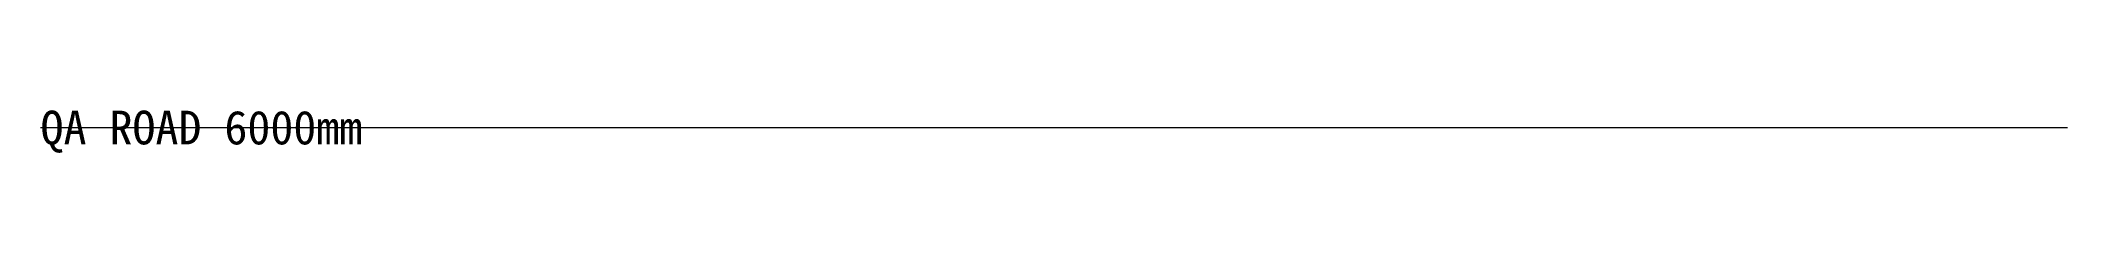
# Model space of a CAD drawing. Header units: millimetres. Extents: x 0 to 6000, y -75 to 52.
import ezdxf
from ezdxf.enums import TextEntityAlignment as Align

# ---------------------------------------------------------------- set-up
doc = ezdxf.new("R2010")
doc.units = ezdxf.units.MM
doc.layers.get('0').update_dxf_attribs({"lineweight": 0})
doc.styles.get("Standard").update_dxf_attribs({"font": 'SimKai', "bigfont": '0'})

msp = doc.modelspace()

# ---------------------------------------------------------------- linework, layer by layer
msp.add_line((0, 0), (6000, 0))

# ---------------------------------------------------------------- texts
msp.add_text('QA ROAD 6000mm', height=100).set_placement((0, 0), align=Align.MIDDLE_LEFT)

doc.saveas('drawing.dxf')
